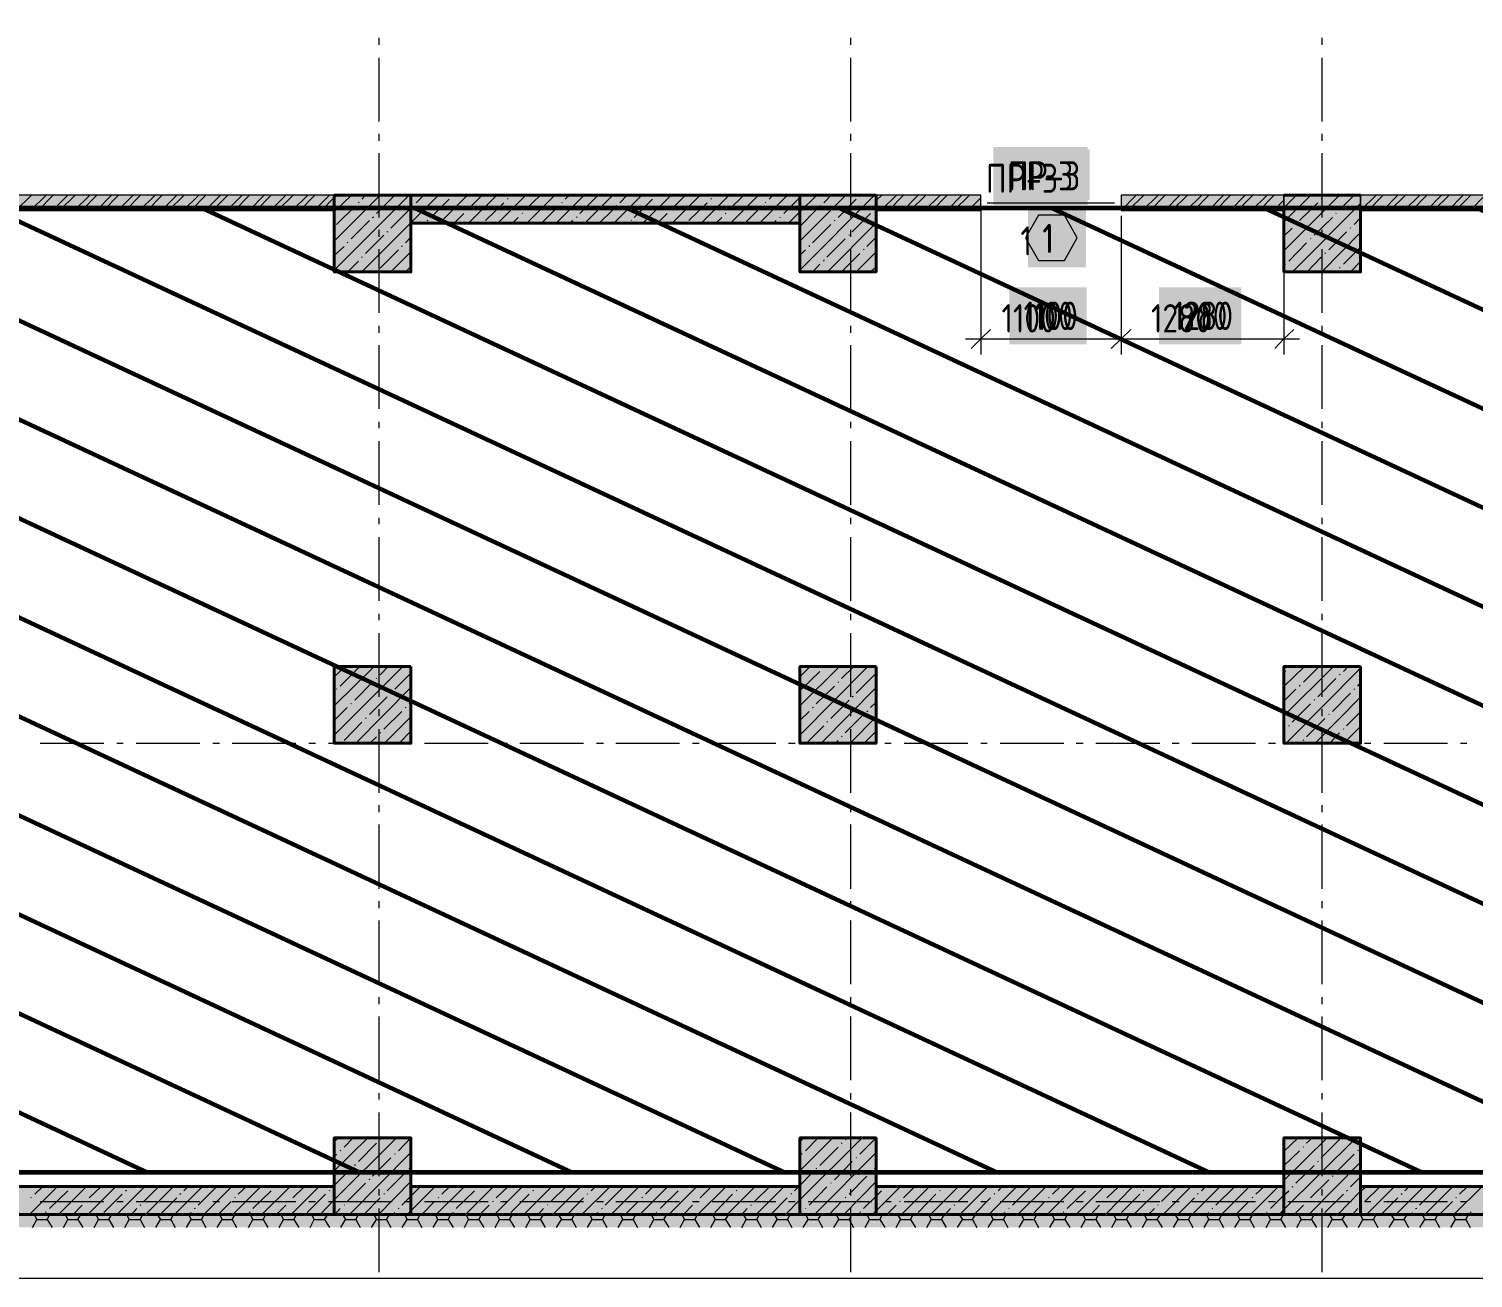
# Model space of a CAD drawing. Header units: millimetres. Extents: x -164500 to 426394, y -23753 to 102118.
# Drawn here: x -133040 to -121702, y -38 to 9776 of the extents above; entities that cross this region are included whole.
import ezdxf

# ---------------------------------------------------------------- set-up
doc = ezdxf.new("R2010")
doc.units = ezdxf.units.MM
doc.layers.add('0) шлифовка', color=5, linetype='Continuous', lineweight=60)
doc.layers.add('PDF _Геометрия', color=7, linetype='Continuous', true_color=0x1f1f1f)
doc.layers.add('PDF _Сплошная заливка', color=7, linetype='Continuous', true_color=0xffffff)
doc.layers.add('PDF _Текст', color=7, linetype='Continuous')
doc.styles.get("Standard").update_dxf_attribs({"font": 'ГОСТ тип А.ttf'})
doc.styles.add('СПДС', font='ГОСТ тип А.ttf', dxfattribs={"width": 0.9})
doc.linetypes.add('зигзаг', pattern='A,0.00254,-5.08,[131,ltypeshp.shx,S=5.08,R=0,X=-5.08,Y=0],-10.16,[131,ltypeshp.shx,S=5.08,R=180,X=5.08,Y=0],-5.08', length=20.32254)

msp = doc.modelspace()

# ---------------------------------------------------------------- hatches: boundary and pattern name
at = {"layer": '0) шлифовка', "true_color": 0x2776bb}
h = msp.add_hatch(dxfattribs=at)
h.set_pattern_fill('ANSI31', color=152, scale=222, angle=110)
h.set_pattern_definition([(155, (205553.1, 26879), (-297.8825, -638.811), [])])
h.paths.add_polyline_path([(-117984.507, 792.385), (-152464.106, 792.385), (-152464.106, 8371.204), (-117984.507, 8371.204)])
at = {"layer": 'PDF _Сплошная заливка', "linetype": 'зигзаг', "transparency": 33554559}
h = msp.add_hatch(color=256, dxfattribs=at)
h.paths.add_polyline_path([(-125567.562, 8350.022), (-125567.562, 8468.64), (-126389.413, 8468.64), (-126389.413, 8350.022)])
h.paths.add_polyline_path([(-122585.176, 8468.64), (-122585.176, 8350.022), (-118200.561, 8350.022), (-118200.561, 8468.64)])
h.paths.add_polyline_path([(-123186.737, 8350.022), (-123186.737, 8468.64), (-124466.113, 8468.64), (-124466.113, 8350.022)])

# ---------------------------------------------------------------- linework, layer by layer
at = {"layer": '0) шлифовка'}
msp.add_lwpolyline([(-117984.507, 792.385), (-152464.106, 792.385), (-152464.106, 8371.204), (-117984.507, 8371.204)], close=True, dxfattribs=at)
at = {"layer": 'PDF _Геометрия', "color": 7, "lineweight": 9}
for points in [[(-117700.672, 24299.855), (-117700.672, 24702.307), (-122085.288, 24702.307), (-122085.288, 28184.582), (-156827.54, 28184.582), (-156827.54, -37.938), (-117700.672, -37.938), (-117700.672, 360.278)], [(-130291.085, 9650.579), (-130291.085, 9705.652)], [(-126588.521, 9650.579), (-126588.521, 9705.652)], [(-122885.957, 9650.579), (-122885.957, 9705.652)], [(-130291.085, 9049.019), (-130291.085, 9548.907)], [(-126588.521, 9049.019), (-126588.521, 9548.907)], [(-122885.957, 9049.019), (-122885.957, 9548.907)], [(-130291.085, 8896.51), (-130291.085, 8951.583)], [(-126588.521, 8896.51), (-126588.521, 8951.583)], [(-122885.957, 8896.51), (-122885.957, 8951.583)], [(-130291.085, 8294.95), (-130291.085, 8799.074)], [(-126588.521, 8294.95), (-126588.521, 8799.074)], [(-122885.957, 8294.95), (-122885.957, 8799.074)], [(-125516.726, 8409.331), (-124516.949, 8409.331)], [(-123186.737, 8468.64), (-123186.737, 8350.022)], [(-122585.176, 8350.022), (-122585.176, 8468.64)], [(-132951.508, 8371.204), (-132451.62, 8371.204)], [(-132349.948, 8371.204), (-132299.112, 8371.204)], [(-132197.439, 8371.204), (-131697.551, 8371.204)], [(-131595.879, 8371.204), (-131545.042, 8371.204)], [(-131443.37, 8371.204), (-130943.482, 8371.204)], [(-130841.809, 8371.204), (-130790.973, 8371.204)], [(-130689.301, 8371.204), (-130189.413, 8371.204)], [(-130091.977, 8371.204), (-130036.904, 8371.204)], [(-129935.232, 8371.204), (-129435.343, 8371.204)], [(-129337.908, 8371.204), (-129282.835, 8371.204)], [(-129185.399, 8371.204), (-128685.511, 8371.204)], [(-128583.838, 8371.204), (-128528.766, 8371.204)], [(-128431.33, 8371.204), (-127931.442, 8371.204)], [(-127829.769, 8371.204), (-127778.933, 8371.204)], [(-127677.261, 8371.204), (-127177.372, 8371.204)], [(-127075.7, 8371.204), (-127024.864, 8371.204)], [(-126923.192, 8371.204), (-126423.303, 8371.204)], [(-126321.631, 8371.204), (-126270.795, 8371.204)], [(-126169.123, 8371.204), (-125669.234, 8371.204)], [(-125567.562, 8371.204), (-125516.726, 8371.204)], [(-125567.562, 8350.022), (-125567.562, 7341.772), (-125567.562, 7218.918)], [(-125415.054, 8371.204), (-124915.165, 8371.204)], [(-124817.729, 8371.204), (-124762.657, 8371.204)], [(-124665.221, 8371.204), (-124161.096, 8371.204)], [(-124466.113, 8307.659), (-124466.113, 7341.772), (-124466.113, 7218.918)], [(-124063.66, 8371.204), (-124008.588, 8371.204)], [(-123911.152, 8371.204), (-123411.263, 8371.204)], [(-123309.591, 8371.204), (-123254.518, 8371.204)], [(-123157.083, 8371.204), (-122657.194, 8371.204)], [(-122555.522, 8371.204), (-122504.686, 8371.204)], [(-122403.013, 8371.204), (-121903.125, 8371.204)], [(-121801.453, 8371.204), (-121750.617, 8371.204)], [(-130291.085, 8142.441), (-130291.085, 8197.514)], [(-126588.521, 8142.441), (-126588.521, 8197.514)], [(-122885.957, 8142.441), (-122885.957, 8197.514)], [(-130291.085, 7545.117), (-130291.085, 8045.005)], [(-126588.521, 7545.117), (-126588.521, 8045.005)], [(-122885.957, 7545.117), (-122885.957, 8045.005)], [(-123186.737, 7867.079), (-123186.737, 7341.772), (-123186.737, 7218.918)], [(-130291.085, 7388.372), (-130291.085, 7443.445)], [(-126588.521, 7388.372), (-126588.521, 7443.445)], [(-122885.957, 7388.372), (-122885.957, 7443.445)], [(-130291.085, 6791.048), (-130291.085, 7290.936)], [(-126588.521, 6791.048), (-126588.521, 7290.936)], [(-125686.18, 7341.772), (-124466.113, 7341.772), (-123063.883, 7341.772)], [(-122885.957, 6791.048), (-122885.957, 7290.936)], [(-130291.085, 6638.539), (-130291.085, 6689.375)], [(-126588.521, 6638.539), (-126588.521, 6689.375)], [(-122885.957, 6638.539), (-122885.957, 6689.375)], [(-130291.085, 6036.979), (-130291.085, 6536.867)], [(-126588.521, 6036.979), (-126588.521, 6536.867)], [(-122885.957, 6036.979), (-122885.957, 6536.867)], [(-130291.085, 5884.47), (-130291.085, 5935.306)], [(-126588.521, 5884.47), (-126588.521, 5935.306)], [(-122885.957, 5884.47), (-122885.957, 5935.306)], [(-130291.085, 5282.909), (-130291.085, 5782.798)], [(-126588.521, 5282.909), (-126588.521, 5782.798)], [(-122885.957, 5282.909), (-122885.957, 5782.798)], [(-130291.085, 5130.401), (-130291.085, 5181.237)], [(-126588.521, 5130.401), (-126588.521, 5181.237)], [(-122885.957, 5130.401), (-122885.957, 5181.237)], [(-130291.085, 4528.84), (-130291.085, 5028.729)], [(-126588.521, 4528.84), (-126588.521, 5028.729)], [(-122885.957, 4528.84), (-122885.957, 5028.729)], [(-130291.085, 4376.332), (-130291.085, 4431.404)], [(-126588.521, 4376.332), (-126588.521, 4431.404)], [(-122885.957, 4376.332), (-122885.957, 4431.404)], [(-130291.085, 3774.771), (-130291.085, 4274.66)], [(-126588.521, 3774.771), (-126588.521, 4274.66)], [(-122885.957, 3774.771), (-122885.957, 4274.66)], [(-132951.508, 4164.515), (-132451.62, 4164.515)], [(-132349.948, 4164.515), (-132299.112, 4164.515)], [(-132197.439, 4164.515), (-131697.551, 4164.515)], [(-131595.879, 4164.515), (-131545.042, 4164.515)], [(-131443.37, 4164.515), (-130943.482, 4164.515)], [(-130841.809, 4164.515), (-130790.973, 4164.515)], [(-130689.301, 4164.515), (-130189.413, 4164.515)], [(-130091.977, 4164.515), (-130036.904, 4164.515)], [(-129935.232, 4164.515), (-129435.343, 4164.515)], [(-129337.908, 4164.515), (-129282.835, 4164.515)], [(-129185.399, 4164.515), (-128685.511, 4164.515)], [(-128583.838, 4164.515), (-128528.766, 4164.515)], [(-128431.33, 4164.515), (-127931.442, 4164.515)], [(-127829.769, 4164.515), (-127778.933, 4164.515)], [(-127677.261, 4164.515), (-127177.372, 4164.515)], [(-127075.7, 4164.515), (-127024.864, 4164.515)], [(-126923.192, 4164.515), (-126423.303, 4164.515)], [(-126321.631, 4164.515), (-126270.795, 4164.515)], [(-126169.123, 4164.515), (-125669.234, 4164.515)], [(-125567.562, 4164.515), (-125516.726, 4164.515)], [(-125415.054, 4164.515), (-124915.165, 4164.515)], [(-124817.729, 4164.515), (-124762.657, 4164.515)], [(-124665.221, 4164.515), (-124161.096, 4164.515)], [(-124063.66, 4164.515), (-124008.588, 4164.515)], [(-123911.152, 4164.515), (-123411.263, 4164.515)], [(-123309.591, 4164.515), (-123254.518, 4164.515)], [(-123157.083, 4164.515), (-122657.194, 4164.515)], [(-122555.522, 4164.515), (-122504.686, 4164.515)], [(-122403.013, 4164.515), (-121903.125, 4164.515)], [(-121801.453, 4164.515), (-121750.617, 4164.515)], [(-130291.085, 3622.263), (-130291.085, 3677.335)], [(-126588.521, 3622.263), (-126588.521, 3677.335)], [(-122885.957, 3622.263), (-122885.957, 3677.335)], [(-130291.085, 3020.702), (-130291.085, 3524.827)], [(-126588.521, 3020.702), (-126588.521, 3524.827)], [(-122885.957, 3020.702), (-122885.957, 3524.827)], [(-130291.085, 2868.194), (-130291.085, 2923.266)], [(-126588.521, 2868.194), (-126588.521, 2923.266)], [(-122885.957, 2868.194), (-122885.957, 2923.266)], [(-130291.085, 2270.869), (-130291.085, 2770.758)], [(-126588.521, 2270.869), (-126588.521, 2770.758)], [(-122885.957, 2270.869), (-122885.957, 2770.758)], [(-130291.085, 2114.125), (-130291.085, 2169.197)], [(-126588.521, 2114.125), (-126588.521, 2169.197)], [(-122885.957, 2114.125), (-122885.957, 2169.197)], [(-130291.085, 1516.8), (-130291.085, 2016.689)], [(-126588.521, 1516.8), (-126588.521, 2016.689)], [(-122885.957, 1516.8), (-122885.957, 2016.689)], [(-130291.085, 1364.292), (-130291.085, 1415.128)], [(-126588.521, 1364.292), (-126588.521, 1415.128)], [(-122885.957, 1364.292), (-122885.957, 1415.128)], [(-130291.085, 762.731), (-130291.085, 1262.62)], [(-126588.521, 762.731), (-126588.521, 1262.62)], [(-122885.957, 762.731), (-122885.957, 1262.62)], [(-130291.085, 610.223), (-130291.085, 661.059)], [(-126588.521, 610.223), (-126588.521, 661.059)], [(-122885.957, 610.223), (-122885.957, 661.059)], [(-132951.508, 563.623), (-132451.62, 563.623)], [(-132349.948, 563.623), (-132299.112, 563.623)], [(-132197.439, 563.623), (-131697.551, 563.623)], [(-131595.879, 563.623), (-131545.042, 563.623)], [(-131443.37, 563.623), (-130943.482, 563.623)], [(-130841.809, 563.623), (-130790.973, 563.623)], [(-130689.301, 563.623), (-130189.413, 563.623)], [(-130291.085, 8.662), (-130291.085, 508.55)], [(-130091.977, 563.623), (-130036.904, 563.623)], [(-129935.232, 563.623), (-129435.343, 563.623)], [(-129337.908, 563.623), (-129282.835, 563.623)], [(-129185.399, 563.623), (-128685.511, 563.623)], [(-128583.838, 563.623), (-128528.766, 563.623)], [(-128431.33, 563.623), (-127931.442, 563.623)], [(-127829.769, 563.623), (-127778.933, 563.623)], [(-127677.261, 563.623), (-127177.372, 563.623)], [(-127075.7, 563.623), (-127024.864, 563.623)], [(-126923.192, 563.623), (-126423.303, 563.623)], [(-126588.521, 8.662), (-126588.521, 508.55)], [(-126321.631, 563.623), (-126270.795, 563.623)], [(-126169.123, 563.623), (-125669.234, 563.623)], [(-125567.562, 563.623), (-125516.726, 563.623)], [(-125415.054, 563.623), (-124915.165, 563.623)], [(-124817.729, 563.623), (-124762.657, 563.623)], [(-124665.221, 563.623), (-124161.096, 563.623)], [(-124063.66, 563.623), (-124008.588, 563.623)], [(-123911.152, 563.623), (-123411.263, 563.623)], [(-123309.591, 563.623), (-123254.518, 563.623)], [(-123157.083, 563.623), (-122657.194, 563.623)], [(-122885.957, 8.662), (-122885.957, 508.55)], [(-122555.522, 563.623), (-122504.686, 563.623)], [(-122403.013, 563.623), (-121903.125, 563.623)], [(-121801.453, 563.623), (-121750.617, 563.623)]]:
    msp.add_lwpolyline(points, dxfattribs=at)
at = {"layer": 'PDF _Геометрия', "color": 16, "lineweight": 9, "true_color": 0x800000}
for points in [[(-133692.869, 8350.022), (-130642.701, 8350.022), (-130642.701, 8468.64), (-133692.869, 8468.64)], [(-123186.737, 8468.64), (-124466.113, 8468.64), (-124466.113, 8350.022), (-123186.737, 8350.022)], [(-122585.176, 8350.022), (-118200.561, 8350.022), (-118200.561, 8468.64), (-122585.176, 8468.64)]]:
    msp.add_lwpolyline(points, close=True, dxfattribs=at)
at = {"layer": 'PDF _Геометрия', "color": 15, "lineweight": 9, "true_color": 0xa54a4a}
for points in [[(-133142.144, 8350.022), (-133019.29, 8468.64)], [(-133027.763, 8350.022), (-132904.909, 8468.64)], [(-132968.454, 8350.022), (-132849.836, 8468.64)], [(-132854.073, 8350.022), (-132735.455, 8468.64)], [(-132799, 8350.022), (-132676.146, 8468.64)], [(-132684.619, 8350.022), (-132561.765, 8468.64)], [(-132625.31, 8350.022), (-132506.692, 8468.64)], [(-132510.929, 8350.022), (-132392.311, 8468.64)], [(-132455.856, 8350.022), (-132337.239, 8468.64)], [(-132341.475, 8350.022), (-132222.857, 8468.64)], [(-132282.166, 8350.022), (-132163.549, 8468.64)], [(-132172.021, 8350.022), (-132049.167, 8468.64)], [(-132112.712, 8350.022), (-131994.095, 8468.64)], [(-131998.331, 8350.022), (-131879.714, 8468.64)], [(-131943.259, 8350.022), (-131820.405, 8468.64)], [(-131828.877, 8350.022), (-131706.023, 8468.64)], [(-131769.569, 8350.022), (-131650.951, 8468.64)], [(-131655.187, 8350.022), (-131536.57, 8468.64)], [(-131600.115, 8350.022), (-131477.261, 8468.64)], [(-131485.734, 8350.022), (-131367.116, 8468.64)], [(-131426.425, 8350.022), (-131307.807, 8468.64)], [(-131312.044, 8350.022), (-131193.426, 8468.64)], [(-131256.971, 8350.022), (-131138.353, 8468.64)], [(-131142.59, 8350.022), (-131023.972, 8468.64)], [(-131087.517, 8350.022), (-130964.663, 8468.64)], [(-130973.136, 8350.022), (-130850.282, 8468.64)], [(-130913.827, 8350.022), (-130795.21, 8468.64)], [(-130799.446, 8350.022), (-130680.828, 8468.64)], [(-130744.374, 8350.022), (-130642.701, 8451.694)], [(-126389.413, 8426.276), (-126342.813, 8468.64)], [(-126351.285, 8350.022), (-126228.432, 8468.64)], [(-126291.977, 8350.022), (-126173.359, 8468.64)], [(-126177.595, 8350.022), (-126058.978, 8468.64)], [(-126122.523, 8350.022), (-125999.669, 8468.64)], [(-126008.142, 8350.022), (-125885.288, 8468.64)], [(-125948.833, 8350.022), (-125830.215, 8468.64)], [(-125834.452, 8350.022), (-125715.834, 8468.64)], [(-125779.379, 8350.022), (-125656.525, 8468.64)], [(-125664.998, 8350.022), (-125567.562, 8447.458)], [(-124466.113, 8350.022), (-124347.495, 8468.64)], [(-124466.113, 8464.403), (-124461.876, 8468.64)], [(-124411.04, 8350.022), (-124288.186, 8468.64)], [(-124296.659, 8350.022), (-124173.805, 8468.64)], [(-124237.35, 8350.022), (-124118.733, 8468.64)], [(-124122.969, 8350.022), (-124004.351, 8468.64)], [(-124067.896, 8350.022), (-123945.042, 8468.64)], [(-123953.515, 8350.022), (-123830.661, 8468.64)], [(-123894.206, 8350.022), (-123775.589, 8468.64)], [(-123779.825, 8350.022), (-123661.207, 8468.64)], [(-123724.753, 8350.022), (-123606.135, 8468.64)], [(-123610.371, 8350.022), (-123491.754, 8468.64)], [(-123551.063, 8350.022), (-123432.445, 8468.64)], [(-123440.918, 8350.022), (-123318.064, 8468.64)], [(-123381.609, 8350.022), (-123262.991, 8468.64)], [(-123267.228, 8350.022), (-123186.737, 8430.513)], [(-122585.176, 8350.022), (-122462.322, 8468.64)], [(-122585.176, 8460.167), (-122576.704, 8468.64)], [(-122525.867, 8350.022), (-122407.25, 8468.64)], [(-122411.486, 8350.022), (-122292.869, 8468.64)], [(-122356.414, 8350.022), (-122233.56, 8468.64)], [(-122242.032, 8350.022), (-122119.178, 8468.64)], [(-122182.724, 8350.022), (-122064.106, 8468.64)], [(-122068.342, 8350.022), (-121949.725, 8468.64)], [(-122013.27, 8350.022), (-121890.416, 8468.64)], [(-121898.889, 8350.022), (-121780.271, 8468.64)], [(-121839.58, 8350.022), (-121720.962, 8468.64)], [(-121725.199, 8350.022), (-121606.581, 8468.64)], [(-125605.689, 8350.022), (-125567.562, 8388.149)], [(-123212.155, 8350.022), (-123186.737, 8375.44)]]:
    msp.add_lwpolyline(points, dxfattribs=at)
at = {"layer": 'PDF _Геометрия', "lineweight": 9}
for points in [[(-130642.701, 8337.313), (-130507.138, 8468.64)], [(-130642.701, 8108.55), (-130282.612, 8468.64)], [(-130642.701, 7879.788), (-130053.85, 8468.64)], [(-130642.701, 8451.694), (-130621.52, 8468.64)], [(-130452.066, 8409.331), (-130447.83, 8413.567)], [(-130426.648, 7867.079), (-130041.141, 8252.586), (-129825.087, 8468.64)], [(-130426.648, 8438.985), (-130396.993, 8468.64)], [(-130312.267, 8324.604), (-130168.231, 8468.64)], [(-129998.777, 8409.331), (-129939.468, 8468.64)], [(-129884.396, 8294.95), (-129740.36, 8438.985)], [(-129816.614, 8248.35), (-129596.324, 8468.64)], [(-129710.706, 8468.64), (-129710.706, 8468.64)], [(-129587.852, 8248.35), (-129367.562, 8468.64)], [(-129570.906, 8379.676), (-129481.943, 8468.64)], [(-129456.525, 8269.531), (-129312.489, 8409.331)], [(-129359.089, 8248.35), (-129138.799, 8468.64)], [(-129282.835, 8438.985), (-129278.599, 8443.222)], [(-129257.417, 8468.64), (-129253.181, 8468.64)], [(-129143.036, 8354.258), (-129024.418, 8468.64)], [(-129130.327, 8248.35), (-128910.037, 8468.64)], [(-128901.564, 8248.35), (-128681.274, 8468.64)], [(-128854.964, 8409.331), (-128850.728, 8413.567)], [(-128829.546, 8438.985), (-128795.656, 8468.64)], [(-128715.165, 8324.604), (-128571.129, 8468.64)], [(-128677.038, 8248.35), (-128456.748, 8468.64)], [(-128448.275, 8248.35), (-128227.986, 8468.64)], [(-128401.676, 8409.331), (-128342.367, 8468.64)], [(-128287.294, 8294.95), (-128143.259, 8438.985)], [(-128219.513, 8248.35), (-127999.223, 8468.64)], [(-128113.604, 8468.64), (-128113.604, 8468.64)], [(-127990.75, 8248.35), (-127770.461, 8468.64)], [(-127973.805, 8379.676), (-127884.842, 8468.64)], [(-127859.424, 8269.531), (-127715.388, 8409.331)], [(-127761.988, 8248.35), (-127541.698, 8468.64)], [(-127685.734, 8438.985), (-127681.497, 8443.222)], [(-127656.079, 8468.64), (-127656.079, 8468.64)], [(-127545.934, 8354.258), (-127427.317, 8468.64)], [(-127533.225, 8248.35), (-127312.935, 8468.64)], [(-127304.463, 8248.35), (-127084.173, 8468.64)], [(-127257.863, 8409.331), (-127253.627, 8413.567)], [(-127228.209, 8438.985), (-127198.554, 8468.64)], [(-127113.827, 8324.604), (-126986.737, 8451.694), (-126974.028, 8468.64)], [(-127075.7, 8248.35), (-126986.737, 8337.313), (-126855.41, 8468.64)], [(-126986.737, 8108.55), (-126626.648, 8468.64)], [(-126986.737, 7879.788), (-126402.122, 8468.64)], [(-126800.338, 8409.331), (-126741.029, 8468.64)], [(-126685.957, 8294.95), (-126546.157, 8438.985)], [(-126516.503, 8468.64), (-126516.503, 8468.64)], [(-123186.737, 8261.059), (-122974.92, 8468.64)], [(-123186.737, 8032.296), (-122750.394, 8468.64)], [(-123178.264, 8379.676), (-123089.301, 8468.64)], [(-123118.955, 7867.079), (-122585.176, 8405.094)], [(-123063.883, 8269.531), (-122919.847, 8409.331)], [(-122894.429, 8438.985), (-122890.193, 8443.222)], [(-122864.775, 8468.64), (-122860.539, 8468.64)], [(-122750.394, 8354.258), (-122636.012, 8468.64)], [(-130625.756, 8239.877), (-130481.72, 8379.676)], [(-130341.921, 8294.95), (-130333.448, 8299.186)], [(-130197.885, 8210.223), (-130053.85, 8354.258)], [(-130024.195, 8379.676), (-130019.959, 8388.149)], [(-129702.233, 8248.35), (-129625.979, 8324.604)], [(-129596.324, 8354.258), (-129592.088, 8358.495)], [(-129244.708, 8248.35), (-129198.108, 8294.95)], [(-129168.454, 8324.604), (-129164.217, 8328.84)], [(-129015.945, 8248.35), (-128884.619, 8379.676)], [(-128740.583, 8294.95), (-128736.347, 8299.186)], [(-128562.657, 8248.35), (-128456.748, 8354.258)], [(-128427.094, 8379.676), (-128422.857, 8388.149)], [(-128105.132, 8248.35), (-128028.877, 8324.604)], [(-127999.223, 8354.258), (-127994.987, 8358.495)], [(-127647.607, 8248.35), (-127601.007, 8294.95)], [(-127571.352, 8324.604), (-127567.116, 8328.84)], [(-127418.844, 8248.35), (-127287.517, 8379.676)], [(-127143.482, 8294.95), (-127139.245, 8299.186)], [(-126986.737, 8222.932), (-126859.647, 8354.258)], [(-126829.992, 8379.676), (-126825.756, 8388.149)], [(-126575.812, 8180.568), (-126431.776, 8324.604)], [(-126402.122, 8354.258), (-126397.885, 8358.495)], [(-122949.502, 8155.15), (-122805.466, 8294.95)], [(-122780.048, 8324.604), (-122775.812, 8328.84)], [(-122636.012, 8239.877), (-122585.176, 8290.713)], [(-130511.375, 8125.496), (-130367.339, 8269.531)], [(-130227.54, 8180.568), (-130219.067, 8184.805)], [(-129914.05, 8269.531), (-129905.578, 8273.768)], [(-128787.183, 8248.35), (-128770.238, 8269.531)], [(-128312.712, 8269.531), (-128308.476, 8273.768)], [(-127190.081, 8248.35), (-127173.136, 8269.531)], [(-126889.301, 8095.841), (-126745.265, 8239.877)], [(-126770.683, 7867.079), (-126389.413, 8252.586)], [(-126715.611, 8269.531), (-126711.375, 8273.768)], [(-123186.737, 8146.678), (-123123.192, 8210.223)], [(-123093.537, 8239.877), (-123089.301, 8244.113)], [(-122890.193, 7867.079), (-122585.176, 8176.332)], [(-122835.12, 8040.769), (-122695.321, 8180.568)], [(-122665.667, 8210.223), (-122661.43, 8214.459)], [(-130642.701, 7994.169), (-130566.447, 8066.187)], [(-130541.029, 8095.841), (-130536.793, 8100.078)], [(-130396.993, 8011.115), (-130252.958, 8155.15)], [(-130113.158, 8066.187), (-130108.922, 8074.66)], [(-130083.504, 8095.841), (-130041.141, 8138.205)], [(-126914.719, 8066.187), (-126910.483, 8074.66)], [(-126774.92, 7981.46), (-126630.884, 8125.496)], [(-126601.23, 8155.15), (-126596.993, 8159.387)], [(-126461.43, 8066.187), (-126389.413, 8138.205)], [(-123148.61, 7951.806), (-123008.811, 8095.841)], [(-122979.156, 8125.496), (-122974.92, 8129.732)], [(-122720.739, 7926.388), (-122585.176, 8061.951)], [(-130536.793, 7867.079), (-130452.066, 7951.806)], [(-130426.648, 7981.46), (-130422.411, 7985.696)], [(-130282.612, 7896.733), (-130138.576, 8040.769)], [(-130197.885, 7867.079), (-130041.141, 8023.824)], [(-126986.737, 7994.169), (-126944.374, 8040.769)], [(-126800.338, 7951.806), (-126796.102, 7960.278)], [(-126660.539, 7867.079), (-126516.503, 8011.115)], [(-126546.157, 7867.079), (-126389.413, 8023.824)], [(-126486.848, 8040.769), (-126482.612, 8045.005)], [(-123004.574, 7867.079), (-122894.429, 7981.46)], [(-122864.775, 8011.115), (-122860.539, 8015.351)], [(-122665.667, 7867.079), (-122585.176, 7947.569)], [(-130312.267, 7867.079), (-130308.03, 7871.315)], [(-130083.504, 7867.079), (-130041.141, 7909.442)], [(-126885.065, 7867.079), (-126829.992, 7926.388)], [(-126431.776, 7867.079), (-126402.122, 7896.733)], [(-123178.264, 7926.388), (-123174.028, 7930.624)], [(-122750.394, 7896.733), (-122746.157, 7900.97)], [(-130642.701, 4685.585), (-130557.974, 4766.076)], [(-130642.701, 4456.822), (-130329.212, 4766.076)], [(-130642.701, 4228.06), (-130104.686, 4766.076)], [(-130282.612, 4702.53), (-130219.067, 4766.076)], [(-126986.737, 4685.585), (-126906.246, 4766.076)], [(-126986.737, 4456.822), (-126677.484, 4766.076)], [(-126986.737, 4228.06), (-126452.958, 4766.076)], [(-126660.539, 4672.876), (-126563.103, 4766.076)], [(-123186.737, 4609.331), (-123025.756, 4766.076)], [(-123186.737, 4380.568), (-122796.993, 4766.076)], [(-123148.61, 4757.603), (-123140.137, 4766.076)], [(-123034.229, 4643.222), (-122911.375, 4766.076)], [(-122720.739, 4727.948), (-122682.612, 4766.076)], [(-130596.102, 4613.567), (-130452.066, 4757.603)], [(-130312.267, 4672.876), (-130308.03, 4677.112)], [(-130168.231, 4588.149), (-130041.141, 4715.239)], [(-126974.028, 4588.149), (-126829.992, 4727.948)], [(-126800.338, 4757.603), (-126796.102, 4761.839)], [(-126546.157, 4558.495), (-126402.122, 4702.53)], [(-123178.264, 4727.948), (-123174.028, 4736.421)], [(-123169.792, 4164.515), (-122585.176, 4753.366)], [(-122919.847, 4528.84), (-122780.048, 4672.876)], [(-122750.394, 4702.53), (-122746.157, 4706.767)], [(-130625.756, 4588.149), (-130621.52, 4592.385)], [(-130481.72, 4503.422), (-130341.921, 4643.222)], [(-130473.248, 4164.515), (-130041.141, 4600.858)], [(-130197.885, 4558.495), (-130193.649, 4562.731)], [(-126859.647, 4473.768), (-126715.611, 4613.567)], [(-126821.52, 4164.515), (-126389.413, 4600.858)], [(-126685.957, 4643.222), (-126681.72, 4647.458)], [(-123186.737, 4494.95), (-123093.537, 4588.149)], [(-123063.883, 4613.567), (-123059.647, 4622.04)], [(-122805.466, 4414.459), (-122665.667, 4558.495)], [(-122636.012, 4588.149), (-122631.776, 4592.385)], [(-122606.358, 4613.567), (-122585.176, 4638.985)], [(-130642.701, 4342.441), (-130541.029, 4444.113)], [(-130511.375, 4473.768), (-130507.138, 4478.004)], [(-130367.339, 4389.041), (-130227.54, 4528.84)], [(-130083.504, 4444.113), (-130079.268, 4448.35)], [(-130053.85, 4473.768), (-130041.141, 4486.477)], [(-126889.301, 4444.113), (-126880.828, 4448.35)], [(-126745.265, 4359.387), (-126601.23, 4503.422)], [(-126575.812, 4528.84), (-126567.339, 4533.077)], [(-126431.776, 4444.113), (-126389.413, 4486.477)], [(-123123.192, 4329.732), (-122979.156, 4473.768)], [(-122949.502, 4503.422), (-122945.265, 4507.659)], [(-122941.029, 4164.515), (-122585.176, 4524.604)], [(-130566.447, 4185.696), (-130426.648, 4329.732)], [(-130396.993, 4359.387), (-130392.757, 4363.623)], [(-130252.958, 4274.66), (-130113.158, 4414.459)], [(-130248.721, 4164.515), (-130041.141, 4372.096)], [(-126986.737, 4342.441), (-126914.719, 4414.459)], [(-126774.92, 4329.732), (-126770.683, 4333.968)], [(-126630.884, 4245.005), (-126486.848, 4389.041)], [(-126592.757, 4164.515), (-126389.413, 4372.096)], [(-126461.43, 4414.459), (-126452.958, 4418.695)], [(-123008.811, 4215.351), (-122864.775, 4359.387)], [(-122835.12, 4389.041), (-122830.884, 4393.277)], [(-122695.321, 4300.078), (-122585.176, 4410.223)], [(-130363.103, 4164.515), (-130312.267, 4215.351)], [(-130282.612, 4245.005), (-130278.376, 4249.242)], [(-130134.34, 4164.515), (-130041.141, 4257.714)], [(-126935.901, 4164.515), (-126800.338, 4300.078)], [(-126660.539, 4215.351), (-126656.302, 4219.587)], [(-126482.612, 4164.515), (-126389.413, 4257.714)], [(-123186.737, 4266.187), (-123178.264, 4274.66)], [(-123148.61, 4300.078), (-123144.374, 4304.314)], [(-122826.648, 4164.515), (-122750.394, 4245.005)], [(-122720.739, 4274.66), (-122716.503, 4278.896)], [(-122716.503, 4164.515), (-122585.176, 4295.841)], [(-126707.138, 4164.515), (-126685.957, 4185.696)], [(-123034.229, 4185.696), (-123029.992, 4194.169)], [(-130752.846, 461.951), (-130642.701, 576.332), (-130155.522, 1063.511)], [(-130642.701, 1033.857), (-130608.811, 1063.511)], [(-130642.701, 805.094), (-130380.048, 1063.511)], [(-130566.447, 991.494), (-130494.429, 1063.511)], [(-130452.066, 877.112), (-130312.267, 1021.148)], [(-130282.612, 1050.802), (-130278.376, 1055.039)], [(-130138.576, 961.839), (-130041.141, 1063.511)], [(-127101.118, 461.951), (-126986.737, 576.332), (-126499.557, 1063.511)], [(-126986.737, 1033.857), (-126957.083, 1063.511)], [(-126986.737, 805.094), (-126728.32, 1063.511)], [(-126944.374, 961.839), (-126842.701, 1063.511)], [(-126660.539, 1021.148), (-126656.302, 1025.384)], [(-126630.884, 1050.802), (-126613.939, 1063.511)], [(-126516.503, 936.421), (-126389.413, 1063.511)], [(-123220.628, 461.951), (-123186.737, 500.078), (-122619.067, 1063.511)], [(-123186.737, 957.603), (-123076.592, 1063.511)], [(-123186.737, 728.84), (-122847.83, 1063.511)], [(-123008.811, 1021.148), (-122962.211, 1063.511)], [(-122894.429, 906.767), (-122750.394, 1050.802)], [(-130642.701, 919.476), (-130625.756, 936.421)], [(-130596.102, 961.839), (-130591.865, 966.076)], [(-130524.084, 461.951), (-130041.141, 949.13)], [(-130168.231, 936.421), (-130163.995, 940.657)], [(-126974.028, 936.421), (-126969.792, 940.657)], [(-126872.356, 461.951), (-126389.413, 949.13)], [(-126829.992, 847.458), (-126685.957, 991.494)], [(-126546.157, 906.767), (-126541.921, 911.003)], [(-123186.737, 843.222), (-123063.883, 961.839)], [(-123034.229, 991.494), (-123029.992, 995.73)], [(-122780.048, 792.385), (-122636.012, 936.421)], [(-122606.358, 961.839), (-122602.122, 966.076)], [(-130642.701, 690.713), (-130511.375, 822.04)], [(-130481.72, 847.458), (-130477.484, 855.931)], [(-130341.921, 762.731), (-130197.885, 906.767)], [(-130053.85, 822.04), (-130049.613, 826.276)], [(-126859.647, 822.04), (-126855.41, 826.276)], [(-126715.611, 733.077), (-126575.812, 877.112)], [(-126431.776, 792.385), (-126427.54, 796.622)], [(-126402.122, 822.04), (-126389.413, 834.749)], [(-123093.537, 707.659), (-122949.502, 847.458)], [(-122991.865, 461.951), (-122585.176, 872.876)], [(-122919.847, 877.112), (-122915.611, 881.349)], [(-133036.235, 461.951), (-132815.945, 682.241)], [(-132993.872, 622.932), (-132930.327, 682.241)], [(-132807.473, 461.951), (-132587.183, 682.241)], [(-132710.037, 678.004), (-132701.564, 682.241)], [(-132578.71, 461.951), (-132358.42, 682.241)], [(-132566.001, 593.277), (-132472.802, 682.241)], [(-132349.948, 461.951), (-132129.658, 682.241)], [(-132252.512, 678.004), (-132244.039, 682.241)], [(-132138.131, 563.623), (-132019.513, 682.241)], [(-132125.421, 461.951), (-131905.132, 682.241)], [(-131896.659, 461.951), (-131676.369, 682.241)], [(-131824.641, 648.35), (-131790.75, 682.241)], [(-131667.896, 461.951), (-131447.607, 682.241)], [(-131439.134, 461.951), (-131218.844, 682.241)], [(-131396.77, 622.932), (-131333.225, 682.241)], [(-131210.371, 461.951), (-130990.081, 682.241)], [(-131108.699, 678.004), (-131104.463, 682.241)], [(-130981.609, 461.951), (-130761.319, 682.241)], [(-130968.9, 593.277), (-130875.7, 682.241)], [(-130655.41, 678.004), (-130646.938, 682.241)], [(-130541.029, 563.623), (-130396.993, 707.659)], [(-130367.339, 733.077), (-130363.103, 741.549)], [(-130295.321, 461.951), (-130041.141, 720.368)], [(-130227.54, 648.35), (-130083.504, 792.385)], [(-130070.795, 461.951), (-130041.141, 491.605), (-129850.505, 682.241)], [(-129842.032, 461.951), (-129621.743, 682.241)], [(-129799.669, 622.932), (-129736.124, 682.241)], [(-129613.27, 461.951), (-129392.98, 682.241)], [(-129511.598, 678.004), (-129507.361, 682.241)], [(-129384.507, 461.951), (-129164.217, 682.241)], [(-129371.798, 593.277), (-129278.599, 682.241)], [(-129155.745, 461.951), (-128935.455, 682.241)], [(-129054.073, 678.004), (-129049.836, 682.241)], [(-128943.928, 563.623), (-128821.074, 682.241)], [(-128926.982, 461.951), (-128706.692, 682.241)], [(-128698.22, 461.951), (-128477.93, 682.241)], [(-128626.202, 648.35), (-128592.311, 682.241)], [(-128469.457, 461.951), (-128249.167, 682.241)], [(-128244.931, 461.951), (-128024.641, 682.241)], [(-128198.331, 622.932), (-128139.022, 682.241)], [(-128016.168, 461.951), (-127795.879, 682.241)], [(-127914.496, 678.004), (-127910.26, 682.241)], [(-127787.406, 461.951), (-127567.116, 682.241)], [(-127770.461, 593.277), (-127681.497, 682.241)], [(-127558.643, 461.951), (-127338.353, 682.241)], [(-127456.971, 678.004), (-127452.735, 682.241)], [(-127342.59, 563.623), (-127223.972, 682.241)], [(-127329.881, 461.951), (-127109.591, 682.241)], [(-127029.1, 648.35), (-126995.21, 682.241)], [(-126986.737, 690.713), (-126889.301, 792.385)], [(-126745.265, 707.659), (-126741.029, 711.895)], [(-126643.593, 461.951), (-126389.413, 720.368)], [(-126601.23, 622.932), (-126461.43, 762.731)], [(-126419.067, 461.951), (-126389.413, 491.605), (-126198.777, 682.241)], [(-126317.395, 678.004), (-126313.158, 682.241)], [(-126190.304, 461.951), (-125970.015, 682.241)], [(-126173.359, 593.277), (-126084.396, 682.241)], [(-125961.542, 461.951), (-125741.252, 682.241)], [(-125859.87, 678.004), (-125855.633, 682.241)], [(-125745.488, 563.623), (-125626.871, 682.241)], [(-125732.779, 461.951), (-125512.489, 682.241)], [(-125504.017, 461.951), (-125283.727, 682.241)], [(-125431.999, 648.35), (-125398.108, 682.241)], [(-125275.254, 461.951), (-125054.964, 682.241)], [(-125046.492, 461.951), (-124826.202, 682.241)], [(-125004.128, 622.932), (-124940.583, 682.241)], [(-124817.729, 461.951), (-124597.439, 682.241)], [(-124720.293, 678.004), (-124716.057, 682.241)], [(-124588.967, 461.951), (-124372.913, 682.241)], [(-124576.258, 593.277), (-124483.058, 682.241)], [(-124364.44, 461.951), (-124144.151, 682.241)], [(-124262.768, 678.004), (-124258.532, 682.241)], [(-124148.387, 563.623), (-124029.769, 682.241)], [(-124135.678, 461.951), (-123915.388, 682.241)], [(-123906.915, 461.951), (-123686.625, 682.241)], [(-123834.898, 648.35), (-123801.007, 682.241)], [(-123678.153, 461.951), (-123457.863, 682.241)], [(-123449.39, 461.951), (-123229.1, 682.241)], [(-123407.027, 622.932), (-123343.482, 682.241)], [(-123123.192, 678.004), (-123114.719, 682.241)], [(-122979.156, 593.277), (-122835.12, 733.077)], [(-122805.466, 762.731), (-122801.23, 766.967)], [(-122763.103, 461.951), (-122585.176, 644.113), (-122542.813, 682.241)], [(-122665.667, 678.004), (-122585.176, 758.495)], [(-122551.285, 563.623), (-122432.668, 682.241)], [(-122538.576, 461.951), (-122318.287, 682.241)], [(-122309.814, 461.951), (-122089.524, 682.241)], [(-122237.796, 648.35), (-122203.905, 682.241)], [(-122081.051, 461.951), (-121860.762, 682.241)], [(-121852.289, 461.951), (-121631.999, 682.241)], [(-121809.925, 622.932), (-121746.38, 682.241)], [(-133023.526, 593.277), (-133019.29, 597.514)], [(-132879.491, 508.55), (-132735.455, 648.35)], [(-132595.656, 563.623), (-132591.419, 567.859)], [(-132451.62, 478.896), (-132307.584, 622.932)], [(-132282.166, 648.35), (-132273.693, 652.586)], [(-132011.04, 461.951), (-131879.714, 593.277)], [(-131854.296, 622.932), (-131845.823, 627.168)], [(-131710.26, 533.968), (-131566.224, 678.004)], [(-131422.188, 593.277), (-131417.952, 597.514)], [(-131282.389, 508.55), (-131138.353, 648.35)], [(-130994.318, 563.623), (-130990.081, 567.859)], [(-130854.518, 478.896), (-130710.483, 622.932)], [(-130680.828, 648.35), (-130676.592, 652.586)], [(-130409.702, 461.951), (-130282.612, 593.277)], [(-130252.958, 622.932), (-130248.721, 627.168)], [(-130113.158, 533.968), (-130041.141, 605.986), (-129969.123, 678.004)], [(-129825.087, 593.277), (-129820.851, 597.514)], [(-129685.288, 508.55), (-129541.252, 648.35)], [(-129397.216, 563.623), (-129392.98, 567.859)], [(-129257.417, 478.896), (-129113.381, 622.932)], [(-129083.727, 648.35), (-129079.491, 652.586)], [(-128812.601, 461.951), (-128685.511, 593.277)], [(-128655.856, 622.932), (-128651.62, 627.168)], [(-128516.057, 533.968), (-128372.021, 678.004)], [(-128227.986, 593.277), (-128223.749, 597.514)], [(-128083.95, 508.55), (-127944.151, 648.35)], [(-127800.115, 563.623), (-127795.879, 567.859)], [(-127656.079, 478.896), (-127516.28, 622.932)], [(-127486.625, 648.35), (-127482.389, 652.586)], [(-127215.5, 461.951), (-127088.409, 593.277)], [(-127058.755, 622.932), (-127054.518, 627.168)], [(-126914.719, 533.968), (-126774.92, 678.004)], [(-126630.884, 593.277), (-126626.648, 597.514)], [(-126486.848, 508.55), (-126389.413, 605.986), (-126347.049, 648.35)], [(-126203.013, 563.623), (-126198.777, 567.859)], [(-126058.978, 478.896), (-125919.178, 622.932)], [(-125889.524, 648.35), (-125885.288, 652.586)], [(-125618.398, 461.951), (-125491.308, 593.277)], [(-125461.653, 622.932), (-125457.417, 627.168)], [(-125317.618, 533.968), (-125173.582, 678.004)], [(-125033.783, 593.277), (-125029.546, 597.514)], [(-124889.747, 508.55), (-124745.711, 648.35)], [(-124605.912, 563.623), (-124601.676, 567.859)], [(-124461.876, 478.896), (-124317.841, 622.932)], [(-124292.423, 648.35), (-124288.186, 652.586)], [(-124021.297, 461.951), (-123889.97, 593.277)], [(-123864.552, 622.932), (-123860.316, 627.168)], [(-123720.516, 533.968), (-123576.481, 678.004)], [(-123436.681, 593.277), (-123432.445, 597.514)], [(-123292.646, 508.55), (-123186.737, 614.459), (-123148.61, 648.35)], [(-123008.811, 563.623), (-123004.574, 567.859)], [(-122864.775, 478.896), (-122720.739, 622.932)], [(-122695.321, 648.35), (-122686.848, 652.586)], [(-122424.195, 461.951), (-122292.869, 593.277)], [(-122267.45, 622.932), (-122258.978, 627.168)], [(-122123.415, 533.968), (-121979.379, 678.004)], [(-121835.343, 593.277), (-121831.107, 597.514)], [(-132909.145, 478.896), (-132904.909, 483.132)], [(-132693.091, 461.951), (-132621.074, 533.968)], [(-132235.566, 461.951), (-132193.203, 508.55)], [(-132167.785, 533.968), (-132159.312, 538.205)], [(-131782.278, 461.951), (-131765.332, 478.896)], [(-131739.914, 508.55), (-131731.442, 512.787)], [(-131553.515, 461.951), (-131451.843, 563.623)], [(-131312.044, 478.896), (-131303.571, 483.132)], [(-131095.99, 461.951), (-131023.972, 533.968)], [(-130638.465, 461.951), (-130596.102, 508.55)], [(-130566.447, 533.968), (-130562.211, 538.205)], [(-130185.176, 461.951), (-130168.231, 478.896)], [(-130138.576, 508.55), (-130134.34, 512.787)], [(-129956.414, 461.951), (-129854.741, 563.623)], [(-129710.706, 478.896), (-129706.469, 483.132)], [(-129498.889, 461.951), (-129426.871, 533.968)], [(-129041.364, 461.951), (-128999, 508.55)], [(-128969.346, 533.968), (-128965.109, 538.205)], [(-128583.838, 461.951), (-128571.129, 478.896)], [(-128541.475, 508.55), (-128537.239, 512.787)], [(-128359.312, 461.951), (-128257.64, 563.623)], [(-128113.604, 478.896), (-128109.368, 483.132)], [(-127901.787, 461.951), (-127829.769, 533.968)], [(-127444.262, 461.951), (-127401.899, 508.55)], [(-127372.244, 533.968), (-127368.008, 538.205)], [(-126986.737, 461.951), (-126974.028, 478.896)], [(-126944.374, 508.55), (-126940.137, 512.787)], [(-126757.974, 461.951), (-126660.539, 563.623)], [(-126516.503, 478.896), (-126512.267, 483.132)], [(-126304.686, 461.951), (-126232.668, 533.968)], [(-125847.161, 461.951), (-125804.797, 508.55)], [(-125775.143, 533.968), (-125770.906, 538.205)], [(-125389.636, 461.951), (-125376.926, 478.896)], [(-125347.272, 508.55), (-125343.036, 512.787)], [(-125160.873, 461.951), (-125063.437, 563.623)], [(-124919.401, 478.896), (-124915.165, 483.132)], [(-124703.348, 461.951), (-124635.566, 533.968)], [(-124250.059, 461.951), (-124203.459, 508.55)], [(-124178.041, 533.968), (-124173.805, 538.205)], [(-123792.534, 461.951), (-123775.589, 478.896)], [(-123750.171, 508.55), (-123745.934, 512.787)], [(-123563.772, 461.951), (-123462.099, 563.623)], [(-123322.3, 478.896), (-123318.064, 483.132)], [(-123106.246, 461.951), (-123034.229, 533.968)], [(-122648.721, 461.951), (-122606.358, 508.55)], [(-122580.94, 533.968), (-122572.467, 538.205)], [(-122195.433, 461.951), (-122178.487, 478.896)], [(-122153.069, 508.55), (-122144.597, 512.787)], [(-121966.67, 461.951), (-121864.998, 563.623)], [(-121725.199, 478.896), (-121716.726, 483.132)]]:
    msp.add_lwpolyline(points, dxfattribs=at)
at = {"layer": 'PDF _Геометрия', "color": 7, "lineweight": 40}
for points in [[(-130041.141, 8468.64), (-130642.701, 8468.64), (-130642.701, 7867.079), (-130041.141, 7867.079)], [(-126986.737, 8468.64), (-130041.141, 8468.64), (-130041.141, 8248.35), (-126986.737, 8248.35)], [(-126389.413, 8468.64), (-126986.737, 8468.64), (-126986.737, 7867.079), (-126389.413, 7867.079)], [(-130041.141, 4766.076), (-130642.701, 4766.076), (-130642.701, 4164.515), (-130041.141, 4164.515)], [(-126389.413, 4766.076), (-126986.737, 4766.076), (-126986.737, 4164.515), (-126389.413, 4164.515)], [(-122585.176, 4766.076), (-123186.737, 4766.076), (-123186.737, 4164.515), (-122585.176, 4164.515)], [(-130041.141, 461.951), (-130041.141, 1063.511), (-130642.701, 1063.511), (-130642.701, 461.951)], [(-126389.413, 461.951), (-126389.413, 1063.511), (-126986.737, 1063.511), (-126986.737, 461.951)], [(-122585.176, 461.951), (-122585.176, 1063.511), (-123186.737, 1063.511), (-123186.737, 461.951)], [(-133692.869, 461.951), (-130642.701, 461.951), (-130642.701, 682.241), (-133692.869, 682.241)], [(-130041.141, 461.951), (-126986.737, 461.951), (-126986.737, 682.241), (-130041.141, 682.241)], [(-126389.413, 461.951), (-123186.737, 461.951), (-123186.737, 682.241), (-126389.413, 682.241)], [(-122585.176, 461.951), (-118200.561, 461.951), (-118200.561, 682.241), (-122585.176, 682.241)]]:
    msp.add_lwpolyline(points, close=True, dxfattribs=at)
at = {"layer": 'PDF _Геометрия', "color": 16, "lineweight": 9, "true_color": 0x800000}
msp.add_lwpolyline([(-126389.413, 8350.022), (-125567.562, 8350.022), (-125567.562, 8468.64), (-126389.413, 8468.64)], dxfattribs=at)
at = {"layer": 'PDF _Геометрия', "color": 7, "lineweight": 40}
for points in [[(-122585.176, 8468.64), (-123186.737, 8468.64)], [(-123186.737, 8350.022), (-123186.737, 7867.079), (-122585.176, 7867.079), (-122585.176, 8350.022)]]:
    msp.add_lwpolyline(points, dxfattribs=at)
at = {"layer": 'PDF _Геометрия', "color": 7, "lineweight": 9}
msp.add_lwpolyline([(-125114.273, 8311.895), (-125215.945, 8133.968), (-125114.273, 7956.042), (-124910.929, 7956.042), (-124809.256, 8133.968), (-124910.929, 8311.895)], close=True, dxfattribs=at)
at = {"layer": 'PDF _Геометрия', "color": 7, "lineweight": 18}
for points in [[(-125491.308, 7413.79), (-125567.562, 7341.772), (-125643.816, 7265.518)], [(-124389.858, 7413.79), (-124466.113, 7341.772), (-124542.367, 7265.518)], [(-123110.483, 7413.79), (-123186.737, 7341.772), (-123258.755, 7265.518)]]:
    msp.add_lwpolyline(points, dxfattribs=at)
at = {"layer": 'PDF _Геометрия', "color": 251, "lineweight": 9, "true_color": 0x4a4a4a}
for points in [[(-132998.108, 461.951), (-132976.926, 423.824), (-132896.436, 423.824), (-132858.309, 360.278)], [(-132896.436, 423.824), (-132875.254, 461.951)], [(-132756.637, 461.951), (-132735.455, 423.824), (-132654.964, 423.824), (-132616.837, 360.278)], [(-132654.964, 423.824), (-132633.783, 461.951)], [(-132515.165, 461.951), (-132493.983, 423.824), (-132413.493, 423.824), (-132375.366, 360.278)], [(-132413.493, 423.824), (-132388.075, 461.951)], [(-132273.693, 461.951), (-132252.512, 423.824), (-132167.785, 423.824), (-132133.894, 360.278)], [(-132167.785, 423.824), (-132146.603, 461.951)], [(-132032.222, 461.951), (-132006.804, 423.824), (-131926.313, 423.824), (-131892.423, 360.278)], [(-131926.313, 423.824), (-131905.132, 461.951)], [(-131786.514, 461.951), (-131765.332, 423.824), (-131684.842, 423.824), (-131650.951, 360.278)], [(-131684.842, 423.824), (-131663.66, 461.951)], [(-131545.042, 461.951), (-131523.861, 423.824), (-131443.37, 423.824), (-131409.479, 360.278)], [(-131443.37, 423.824), (-131422.188, 461.951)], [(-131303.571, 461.951), (-131282.389, 423.824), (-131201.899, 423.824), (-131163.772, 360.278)], [(-131201.899, 423.824), (-131180.717, 461.951)], [(-131062.099, 461.951), (-131040.918, 423.824), (-130960.427, 423.824), (-130922.3, 360.278)], [(-130960.427, 423.824), (-130939.245, 461.951)], [(-130820.628, 461.951), (-130799.446, 423.824), (-130718.955, 423.824), (-130680.828, 360.278)], [(-130718.955, 423.824), (-130693.537, 461.951)], [(-130579.156, 461.951), (-130553.738, 423.824), (-130473.248, 423.824), (-130439.357, 360.278)], [(-130473.248, 423.824), (-130452.066, 461.951)], [(-130333.448, 461.951), (-130312.267, 423.824), (-130231.776, 423.824), (-130197.885, 360.278)], [(-130231.776, 423.824), (-130210.594, 461.951)], [(-130091.977, 461.951), (-130070.795, 423.824), (-129990.304, 423.824), (-129956.414, 360.278)], [(-129990.304, 423.824), (-129969.123, 461.951)], [(-129850.505, 461.951), (-129829.323, 423.824), (-129748.833, 423.824), (-129710.706, 360.278)], [(-129748.833, 423.824), (-129727.651, 461.951)], [(-129609.034, 461.951), (-129587.852, 423.824), (-129507.361, 423.824), (-129469.234, 360.278)], [(-129507.361, 423.824), (-129486.18, 461.951)], [(-129367.562, 461.951), (-129346.38, 423.824), (-129265.89, 423.824), (-129227.763, 360.278)], [(-129265.89, 423.824), (-129244.708, 461.951)], [(-129126.09, 461.951), (-129104.909, 423.824), (-129024.418, 423.824), (-128986.291, 360.278)], [(-129024.418, 423.824), (-128999, 461.951)], [(-128884.619, 461.951), (-128859.201, 423.824), (-128778.71, 423.824), (-128744.819, 360.278)], [(-128778.71, 423.824), (-128757.529, 461.951)], [(-128638.911, 461.951), (-128617.729, 423.824), (-128537.239, 423.824), (-128503.348, 360.278)], [(-128537.239, 423.824), (-128516.057, 461.951)], [(-128397.439, 461.951), (-128376.258, 423.824), (-128295.767, 423.824), (-128261.876, 360.278)], [(-128295.767, 423.824), (-128274.585, 461.951)], [(-128155.968, 461.951), (-128134.786, 423.824), (-128054.296, 423.824), (-128016.168, 360.278)], [(-128054.296, 423.824), (-128033.114, 461.951)], [(-127914.496, 461.951), (-127893.314, 423.824), (-127812.824, 423.824), (-127774.697, 360.278)], [(-127812.824, 423.824), (-127791.642, 461.951)], [(-127673.025, 461.951), (-127651.843, 423.824), (-127571.352, 423.824), (-127533.225, 360.278)], [(-127571.352, 423.824), (-127545.934, 461.951)], [(-127431.553, 461.951), (-127410.371, 423.824), (-127325.644, 423.824), (-127291.754, 360.278)], [(-127325.644, 423.824), (-127304.463, 461.951)], [(-127190.081, 461.951), (-127164.663, 423.824), (-127084.173, 423.824), (-127050.282, 360.278)], [(-127084.173, 423.824), (-127062.991, 461.951)], [(-126944.374, 461.951), (-126923.192, 423.824), (-126842.701, 423.824), (-126808.811, 360.278)], [(-126842.701, 423.824), (-126821.52, 461.951)], [(-126702.902, 461.951), (-126681.72, 423.824), (-126601.23, 423.824), (-126567.339, 360.278)], [(-126601.23, 423.824), (-126580.048, 461.951)], [(-126461.43, 461.951), (-126440.249, 423.824), (-126359.758, 423.824), (-126321.631, 360.278)], [(-126359.758, 423.824), (-126338.576, 461.951)], [(-126219.959, 461.951), (-126198.777, 423.824), (-126118.287, 423.824), (-126080.159, 360.278)], [(-126118.287, 423.824), (-126097.105, 461.951)], [(-125978.487, 461.951), (-125957.306, 423.824), (-125876.815, 423.824), (-125838.688, 360.278)], [(-125876.815, 423.824), (-125851.397, 461.951)], [(-125737.016, 461.951), (-125711.598, 423.824), (-125631.107, 423.824), (-125597.216, 360.278)], [(-125631.107, 423.824), (-125609.925, 461.951)], [(-125491.308, 461.951), (-125470.126, 423.824), (-125389.636, 423.824), (-125355.745, 360.278)], [(-125389.636, 423.824), (-125368.454, 461.951)], [(-125249.836, 461.951), (-125228.654, 423.824), (-125148.164, 423.824), (-125114.273, 360.278)], [(-125148.164, 423.824), (-125126.982, 461.951)], [(-125008.365, 461.951), (-124987.183, 423.824), (-124906.692, 423.824), (-124868.565, 360.278)], [(-124906.692, 423.824), (-124885.511, 461.951)], [(-124766.893, 461.951), (-124745.711, 423.824), (-124665.221, 423.824), (-124627.094, 360.278)], [(-124665.221, 423.824), (-124644.039, 461.951)], [(-124525.421, 461.951), (-124504.24, 423.824), (-124423.749, 423.824), (-124385.622, 360.278)], [(-124423.749, 423.824), (-124402.568, 461.951)], [(-124283.95, 461.951), (-124262.768, 423.824), (-124182.278, 423.824), (-124144.151, 360.278)], [(-124182.278, 423.824), (-124156.86, 461.951)], [(-124042.478, 461.951), (-124017.06, 423.824), (-123936.57, 423.824), (-123902.679, 360.278)], [(-123936.57, 423.824), (-123915.388, 461.951)], [(-123796.77, 461.951), (-123775.589, 423.824), (-123695.098, 423.824), (-123661.207, 360.278)], [(-123695.098, 423.824), (-123673.916, 461.951)], [(-123555.299, 461.951), (-123534.117, 423.824), (-123453.627, 423.824), (-123419.736, 360.278)], [(-123453.627, 423.824), (-123432.445, 461.951)], [(-123313.827, 461.951), (-123292.646, 423.824), (-123212.155, 423.824), (-123174.028, 360.278)], [(-123212.155, 423.824), (-123190.973, 461.951)], [(-123072.356, 461.951), (-123051.174, 423.824), (-122970.683, 423.824), (-122932.556, 360.278)], [(-122970.683, 423.824), (-122949.502, 461.951)], [(-122830.884, 461.951), (-122809.702, 423.824), (-122729.212, 423.824), (-122691.085, 360.278)], [(-122729.212, 423.824), (-122703.794, 461.951)], [(-122589.413, 461.951), (-122568.231, 423.824), (-122483.504, 423.824), (-122449.613, 360.278)], [(-122483.504, 423.824), (-122462.322, 461.951)], [(-122347.941, 461.951), (-122322.523, 423.824), (-122242.032, 423.824), (-122208.142, 360.278)], [(-122242.032, 423.824), (-122220.851, 461.951)], [(-122102.233, 461.951), (-122081.051, 423.824), (-122000.561, 423.824), (-121966.67, 360.278)], [(-122000.561, 423.824), (-121979.379, 461.951)], [(-121860.762, 461.951), (-121839.58, 423.824), (-121759.089, 423.824), (-121725.199, 360.278)], [(-121759.089, 423.824), (-121737.908, 461.951)], [(-133010.817, 360.278), (-132976.926, 423.824)], [(-132769.346, 360.278), (-132735.455, 423.824)], [(-132527.874, 360.278), (-132493.983, 423.824)], [(-132286.403, 360.278), (-132252.512, 423.824)], [(-132044.931, 360.278), (-132006.804, 423.824)], [(-131803.459, 360.278), (-131765.332, 423.824)], [(-131561.988, 360.278), (-131523.861, 423.824)], [(-131316.28, 360.278), (-131282.389, 423.824)], [(-131074.808, 360.278), (-131040.918, 423.824)], [(-130833.337, 360.278), (-130799.446, 423.824)], [(-130591.865, 360.278), (-130553.738, 423.824)], [(-130350.394, 360.278), (-130312.267, 423.824)], [(-130108.922, 360.278), (-130070.795, 423.824)], [(-129867.45, 360.278), (-129829.323, 423.824)], [(-129621.743, 360.278), (-129587.852, 423.824)], [(-129380.271, 360.278), (-129346.38, 423.824)], [(-129138.799, 360.278), (-129104.909, 423.824)], [(-128897.328, 360.278), (-128859.201, 423.824)], [(-128655.856, 360.278), (-128617.729, 423.824)], [(-128414.385, 360.278), (-128376.258, 423.824)], [(-128168.677, 360.278), (-128134.786, 423.824)], [(-127927.205, 360.278), (-127893.314, 423.824)], [(-127685.734, 360.278), (-127651.843, 423.824)], [(-127444.262, 360.278), (-127410.371, 423.824)], [(-127202.79, 360.278), (-127164.663, 423.824)], [(-126961.319, 360.278), (-126923.192, 423.824)], [(-126719.847, 360.278), (-126681.72, 423.824)], [(-126474.139, 360.278), (-126440.249, 423.824)], [(-126232.668, 360.278), (-126198.777, 423.824)], [(-125991.196, 360.278), (-125957.306, 423.824)], [(-125749.725, 360.278), (-125711.598, 423.824)], [(-125508.253, 360.278), (-125470.126, 423.824)], [(-125266.782, 360.278), (-125228.654, 423.824)], [(-125025.31, 360.278), (-124987.183, 423.824)], [(-124779.602, 360.278), (-124745.711, 423.824)], [(-124538.131, 360.278), (-124504.24, 423.824)], [(-124296.659, 360.278), (-124262.768, 423.824)], [(-124055.187, 360.278), (-124017.06, 423.824)], [(-123813.716, 360.278), (-123775.589, 423.824)], [(-123572.244, 360.278), (-123534.117, 423.824)], [(-123326.536, 360.278), (-123292.646, 423.824)], [(-123085.065, 360.278), (-123051.174, 423.824)], [(-122843.593, 360.278), (-122809.702, 423.824)], [(-122602.122, 360.278), (-122568.231, 423.824)], [(-122360.65, 360.278), (-122322.523, 423.824)], [(-122119.178, 360.278), (-122081.051, 423.824)], [(-121877.707, 360.278), (-121839.58, 423.824)]]:
    msp.add_lwpolyline(points, dxfattribs=at)
at = {"layer": 'PDF _Сплошная заливка', "linetype": 'зигзаг', "lineweight": 9, "transparency": 33554559}
for points in [[(-125355.745, 8828.729), (-125355.745, 8430.513), (-124995.656, 8828.729), (-124995.656, 8430.513)], [(-125008.365, 8828.729), (-125008.365, 8430.513), (-124864.329, 8828.729), (-124864.329, 8430.513)], [(-124864.329, 8828.729), (-124864.329, 8430.513), (-124711.821, 8828.729), (-124711.821, 8430.513)]]:
    msp.add_solid(points, dxfattribs=at)
at = {"layer": 'PDF _Сплошная заливка', "linetype": 'зигзаг', "lineweight": 5, "transparency": 33554559}
for points in [[(-133692.869, 8468.64), (-133692.869, 8350.022), (-130642.701, 8468.64), (-130642.701, 8350.022)], [(-130642.701, 8468.64), (-130642.701, 7867.079), (-130041.141, 8468.64), (-130041.141, 7867.079)], [(-130041.141, 8468.64), (-130041.141, 8248.35), (-126986.737, 8468.64), (-126986.737, 8248.35)], [(-126986.737, 8468.64), (-126986.737, 7867.079), (-126389.413, 8468.64), (-126389.413, 7867.079)], [(-123186.737, 8468.64), (-123186.737, 7867.079), (-122585.176, 8468.64), (-122585.176, 7867.079)], [(-130642.701, 4766.076), (-130642.701, 4164.515), (-130041.141, 4766.076), (-130041.141, 4164.515)], [(-126986.737, 4766.076), (-126986.737, 4164.515), (-126389.413, 4766.076), (-126389.413, 4164.515)], [(-123186.737, 4766.076), (-123186.737, 4164.515), (-122585.176, 4766.076), (-122585.176, 4164.515)], [(-130642.701, 1063.511), (-130642.701, 461.951), (-130041.141, 1063.511), (-130041.141, 461.951)], [(-126986.737, 1063.511), (-126986.737, 461.951), (-126389.413, 1063.511), (-126389.413, 461.951)], [(-123186.737, 1063.511), (-123186.737, 461.951), (-122585.176, 1063.511), (-122585.176, 461.951)], [(-133692.869, 682.241), (-133692.869, 461.951), (-130642.701, 682.241), (-130642.701, 461.951)], [(-130041.141, 682.241), (-130041.141, 461.951), (-126986.737, 682.241), (-126986.737, 461.951)], [(-126389.413, 682.241), (-126389.413, 461.951), (-123186.737, 682.241), (-123186.737, 461.951)], [(-122585.176, 682.241), (-122585.176, 461.951), (-118200.561, 682.241), (-118200.561, 461.951)], [(-156429.323, 461.951), (-156429.323, 360.278), (-80357.306, 461.951), (-80357.306, 360.278)]]:
    msp.add_solid(points, dxfattribs=at)

# ---------------------------------------------------------------- texts
at = {"linetype": 'зигзаг', "attachment_point": 4, "style": 'СПДС', "bg_fill": 1, "box_fill_scale": 1.5, "bg_fill_color": 7, "bg_fill_true_color": 16777215, "bg_fill_transparency": 0}
for s, insert, char_height in [('ПР-3', (-125353.59, 8620.802), 227.9894), ('1', (-125082.451, 8129.365), 227.989), ('1100', (-125230.732, 7521.242), 222.8704), ('1280', (-124057.226, 7521.242), 222.8704)]:
    msp.add_mtext(s, dxfattribs=dict(at, insert=insert, char_height=char_height))
at = {"layer": 'PDF _Текст', "linetype": 'зигзаг', "attachment_point": 4}
for s, insert, char_height in [('ПР-3', (-125353.59, 8620.802), 227.9894), ('ПР-3', (-125527.032, 8601.65), 227.9894), ('1', (-125255.893, 8110.213), 227.989), ('1', (-125082.451, 8129.365), 227.989), ('1100', (-125404.173, 7502.089), 222.8704), ('1100', (-125230.732, 7521.242), 222.8704), ('1280', (-124230.667, 7502.089), 222.8704), ('1280', (-124057.226, 7521.242), 222.8704)]:
    msp.add_mtext(s, dxfattribs=dict(at, insert=insert, char_height=char_height))

doc.saveas('drawing.dxf')
